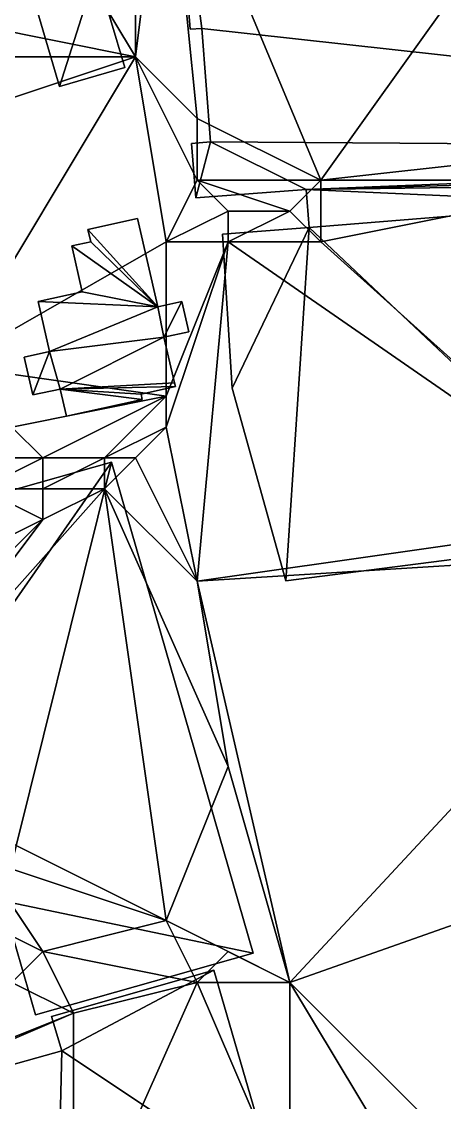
# Model space of a CAD drawing. Header units: metres. Extents: x -1103 to 901, y -902 to 905.
# Drawn here: x -7.4 to 20, y 220.2 to 290.3 of the extents above; entities that cross this region are included whole.
import ezdxf

# ---------------------------------------------------------------- set-up
doc = ezdxf.new("R2010")
doc.units = ezdxf.units.M
for name, color, linetype in [('OSM_BUILDING_FOOTPRINTS', 7, 'CONTINUOUS'), ('OSM_BUILDING_ROOFS', 1, 'CONTINUOUS'), ('OSM_BUILDING_WALLS', 8, 'CONTINUOUS'), ('OSM_TERRAIN', 3, 'CONTINUOUS')]:
    doc.layers.add(name, color=color, linetype=linetype)

msp = doc.modelspace()

# ---------------------------------------------------------------- linework, layer by layer
at = {"layer": 'OSM_BUILDING_FOOTPRINTS'}
msp.add_polyline3d([(32.432, 256.956, 13.073), (9.738, 254.025, 13.073), (6.256, 266.511, 13.073), (5.648, 276.508, 13.073), (11.253, 276.939, 13.073), (11.065, 279.405, 13.073), (3.902, 278.864, 13.073), (3.626, 282.391, 13.073), (4.864, 282.48, 13.073), (4.3, 289.845, 13.073), (3.537, 289.79, 13.073), (2.41, 304.421, 13.073)], dxfattribs=at)
for points in [[(-6.754, 292.333, 15.947), (-2.542, 293.561, 15.947), (-0.696, 287.302, 15.947), (-4.908, 286.074, 15.947), (-6.754, 292.333, 15.947)], [(1.448, 271.786, 15.348), (3.007, 272.129, 15.348), (3.449, 270.182, 15.348), (1.846, 269.817, 15.348), (2.52, 266.865, 15.348), (2.531, 266.865, 15.348), (2.587, 266.632, 15.348), (0.365, 266.135, 15.348), (0.442, 265.792, 15.348), (-4.466, 264.697, 15.348), (-4.875, 266.466, 15.348), (-6.643, 266.079, 15.348), (-7.207, 268.534, 15.348), (-5.56, 268.899, 15.348), (-6.29, 272.129, 15.348), (-3.438, 272.77, 15.348), (-4.112, 275.745, 15.348), (-2.896, 276.01, 15.348), (-3.084, 276.796, 15.348), (0.144, 277.514, 15.348), (1.448, 271.786, 15.348)], [(7.627, 229.883, 12.426), (-1.559, 261.722, 12.426), (-15.608, 257.741, 12.426), (-12.303, 246.284, 12.426), (-21.643, 243.696, 12.426), (-21.002, 241.407, 12.426), (-26.872, 239.781, 12.426), (-26.264, 237.636, 12.426), (-20.405, 239.25, 12.426), (-17.951, 230.547, 12.426), (-8.6, 233.278, 12.426), (-6.478, 225.902, 12.426), (7.627, 229.883, 12.426)], [(-8.699, 222.452, 12.138), (-5.085, 210.021, 12.138), (9.329, 214.157, 12.138), (5.074, 228.8, 12.138), (-5.427, 225.791, 12.138), (-4.775, 223.569, 12.138), (-8.699, 222.452, 12.138)]]:
    msp.add_polyline3d(points, close=True, dxfattribs=at)
at = {"layer": 'OSM_BUILDING_ROOFS'}
for points in [[(84.539, 287.589, 40.673), (101.33, 311.897, 40.673), (2.41, 304.421, 40.673)], [(2.41, 304.421, 40.673), (3.537, 289.79, 40.673), (4.3, 289.845, 40.673)], [(75.32, 281.993, 40.673), (84.539, 287.589, 40.673), (2.41, 304.421, 40.673)], [(75.32, 281.993, 40.673), (2.41, 304.421, 40.673), (4.3, 289.845, 40.673)], [(-2.542, 293.561, 25.947), (-6.754, 292.333, 25.947), (-4.908, 286.074, 25.947)], [(-2.542, 293.561, 25.947), (-4.908, 286.074, 25.947), (-0.696, 287.302, 25.947)], [(75.32, 281.993, 40.673), (4.3, 289.845, 40.673), (4.864, 282.48, 40.673)], [(4.864, 282.48, 40.673), (3.626, 282.391, 40.673), (3.902, 278.864, 40.673)], [(4.864, 282.48, 40.673), (3.902, 278.864, 40.673), (11.065, 279.405, 40.673)], [(75.32, 281.993, 40.673), (4.864, 282.48, 40.673), (11.065, 279.405, 40.673)], [(11.065, 279.405, 40.673), (58.895, 280.744, 40.673), (75.32, 281.993, 40.673)], [(11.065, 279.405, 40.673), (49.444, 279.925, 40.673), (58.895, 280.744, 40.673)], [(11.065, 279.405, 40.673), (30.785, 278.51, 40.673), (49.444, 279.925, 40.673)], [(11.065, 279.405, 40.673), (11.253, 276.939, 40.673), (30.785, 278.51, 40.673)], [(11.253, 276.939, 40.673), (32.432, 256.956, 40.673), (30.785, 278.51, 40.673)], [(1.448, 271.786, 25.348), (0.144, 277.514, 25.348), (-3.084, 276.796, 25.348)], [(1.448, 271.786, 25.348), (-3.084, 276.796, 25.348), (-2.896, 276.01, 25.348)], [(11.253, 276.939, 40.673), (5.648, 276.508, 40.673), (6.256, 266.511, 40.673)], [(11.253, 276.939, 40.673), (6.256, 266.511, 40.673), (9.738, 254.025, 40.673)], [(11.253, 276.939, 40.673), (9.738, 254.025, 40.673), (32.432, 256.956, 40.673)], [(1.448, 271.786, 25.348), (-2.896, 276.01, 25.348), (-4.112, 275.745, 25.348)], [(1.448, 271.786, 25.348), (-4.112, 275.745, 25.348), (-3.438, 272.77, 25.348)], [(1.448, 271.786, 25.348), (-3.438, 272.77, 25.348), (-6.29, 272.129, 25.348)], [(1.448, 271.786, 25.348), (-6.29, 272.129, 25.348), (-5.56, 268.899, 25.348)], [(1.846, 269.817, 25.348), (3.007, 272.129, 25.348), (1.448, 271.786, 25.348)], [(1.846, 269.817, 25.348), (3.449, 270.182, 25.348), (3.007, 272.129, 25.348)], [(1.846, 269.817, 25.348), (1.448, 271.786, 25.348), (-5.56, 268.899, 25.348)], [(1.846, 269.817, 25.348), (-5.56, 268.899, 25.348), (-4.875, 266.466, 25.348)], [(-4.875, 266.466, 25.348), (2.52, 266.865, 25.348), (1.846, 269.817, 25.348)], [(-5.56, 268.899, 25.348), (-7.207, 268.534, 25.348), (-6.643, 266.079, 25.348)], [(-5.56, 268.899, 25.348), (-6.643, 266.079, 25.348), (-4.875, 266.466, 25.348)], [(-4.875, 266.466, 25.348), (2.587, 266.632, 25.348), (2.531, 266.865, 25.348)], [(-4.875, 266.466, 25.348), (2.531, 266.865, 25.348), (2.52, 266.865, 25.348)], [(-4.875, 266.466, 25.348), (0.365, 266.135, 25.348), (2.587, 266.632, 25.348)], [(-4.875, 266.466, 25.348), (-4.466, 264.697, 25.348), (0.442, 265.792, 25.348)], [(-4.875, 266.466, 25.348), (0.442, 265.792, 25.348), (0.365, 266.135, 25.348)], [(-1.559, 261.722, 22.426), (-15.608, 257.741, 22.426), (-12.303, 246.284, 22.426)], [(-8.6, 233.278, 22.426), (-1.559, 261.722, 22.426), (-12.303, 246.284, 22.426)], [(-8.6, 233.278, 22.426), (7.627, 229.883, 22.426), (-1.559, 261.722, 22.426)], [(-8.6, 233.278, 22.426), (-6.478, 225.902, 22.426), (7.627, 229.883, 22.426)], [(-4.775, 223.569, 22.138), (5.074, 228.8, 22.138), (-5.427, 225.791, 22.138)], [(-4.775, 223.569, 22.138), (9.329, 214.157, 22.138), (5.074, 228.8, 22.138)], [(-4.775, 223.569, 22.138), (-8.699, 222.452, 22.138), (-5.085, 210.021, 22.138)], [(-4.775, 223.569, 22.138), (-5.085, 210.021, 22.138), (9.329, 214.157, 22.138)]]:
    msp.add_3dface(points, dxfattribs=at)
at = {"layer": 'OSM_BUILDING_WALLS'}
for points in [[(2.41, 304.421, 13.073), (3.537, 289.79, 13.073), (3.537, 289.79, 40.673)], [(2.41, 304.421, 13.073), (3.537, 289.79, 40.673), (2.41, 304.421, 40.673)], [(-0.696, 287.302, 15.947), (-2.542, 293.561, 15.947), (-2.542, 293.561, 25.947)], [(-0.696, 287.302, 15.947), (-2.542, 293.561, 25.947), (-0.696, 287.302, 25.947)], [(-6.754, 292.333, 15.947), (-4.908, 286.074, 15.947), (-4.908, 286.074, 25.947)], [(-6.754, 292.333, 15.947), (-4.908, 286.074, 25.947), (-6.754, 292.333, 25.947)], [(3.537, 289.79, 13.073), (4.3, 289.845, 13.073), (4.3, 289.845, 40.673)], [(3.537, 289.79, 13.073), (4.3, 289.845, 40.673), (3.537, 289.79, 40.673)], [(4.3, 289.845, 13.073), (4.864, 282.48, 13.073), (4.864, 282.48, 40.673)], [(4.3, 289.845, 13.073), (4.864, 282.48, 40.673), (4.3, 289.845, 40.673)], [(-4.908, 286.074, 15.947), (-0.696, 287.302, 15.947), (-0.696, 287.302, 25.947)], [(-4.908, 286.074, 15.947), (-0.696, 287.302, 25.947), (-4.908, 286.074, 25.947)], [(4.864, 282.48, 13.073), (3.626, 282.391, 13.073), (3.626, 282.391, 40.673)], [(4.864, 282.48, 13.073), (3.626, 282.391, 40.673), (4.864, 282.48, 40.673)], [(3.626, 282.391, 13.073), (3.902, 278.864, 13.073), (3.902, 278.864, 40.673)], [(3.626, 282.391, 13.073), (3.902, 278.864, 40.673), (3.626, 282.391, 40.673)], [(3.902, 278.864, 13.073), (11.065, 279.405, 13.073), (11.065, 279.405, 40.673)], [(3.902, 278.864, 13.073), (11.065, 279.405, 40.673), (3.902, 278.864, 40.673)], [(11.065, 279.405, 13.073), (11.253, 276.939, 13.073), (11.253, 276.939, 40.673)], [(11.065, 279.405, 13.073), (11.253, 276.939, 40.673), (11.065, 279.405, 40.673)], [(0.144, 277.514, 15.348), (-3.084, 276.796, 15.348), (-3.084, 276.796, 25.348)], [(0.144, 277.514, 15.348), (-3.084, 276.796, 25.348), (0.144, 277.514, 25.348)], [(1.448, 271.786, 15.348), (0.144, 277.514, 15.348), (0.144, 277.514, 25.348)], [(1.448, 271.786, 15.348), (0.144, 277.514, 25.348), (1.448, 271.786, 25.348)], [(-3.084, 276.796, 15.348), (-2.896, 276.01, 15.348), (-2.896, 276.01, 25.348)], [(-3.084, 276.796, 15.348), (-2.896, 276.01, 25.348), (-3.084, 276.796, 25.348)], [(11.253, 276.939, 13.073), (5.648, 276.508, 13.073), (5.648, 276.508, 40.673)], [(11.253, 276.939, 13.073), (5.648, 276.508, 40.673), (11.253, 276.939, 40.673)], [(5.648, 276.508, 13.073), (6.256, 266.511, 13.073), (6.256, 266.511, 40.673)], [(5.648, 276.508, 13.073), (6.256, 266.511, 40.673), (5.648, 276.508, 40.673)], [(-2.896, 276.01, 15.348), (-4.112, 275.745, 15.348), (-4.112, 275.745, 25.348)], [(-2.896, 276.01, 15.348), (-4.112, 275.745, 25.348), (-2.896, 276.01, 25.348)], [(-4.112, 275.745, 15.348), (-3.438, 272.77, 15.348), (-3.438, 272.77, 25.348)], [(-4.112, 275.745, 15.348), (-3.438, 272.77, 25.348), (-4.112, 275.745, 25.348)], [(-3.438, 272.77, 15.348), (-6.29, 272.129, 15.348), (-6.29, 272.129, 25.348)], [(-3.438, 272.77, 15.348), (-6.29, 272.129, 25.348), (-3.438, 272.77, 25.348)], [(-6.29, 272.129, 15.348), (-5.56, 268.899, 15.348), (-5.56, 268.899, 25.348)], [(-6.29, 272.129, 15.348), (-5.56, 268.899, 25.348), (-6.29, 272.129, 25.348)], [(3.007, 272.129, 15.348), (1.448, 271.786, 15.348), (1.448, 271.786, 25.348)], [(3.007, 272.129, 15.348), (1.448, 271.786, 25.348), (3.007, 272.129, 25.348)], [(3.449, 270.182, 15.348), (3.007, 272.129, 15.348), (3.007, 272.129, 25.348)], [(3.449, 270.182, 15.348), (3.007, 272.129, 25.348), (3.449, 270.182, 25.348)], [(1.846, 269.817, 15.348), (3.449, 270.182, 15.348), (3.449, 270.182, 25.348)], [(1.846, 269.817, 15.348), (3.449, 270.182, 25.348), (1.846, 269.817, 25.348)], [(2.52, 266.865, 15.348), (1.846, 269.817, 15.348), (1.846, 269.817, 25.348)], [(2.52, 266.865, 15.348), (1.846, 269.817, 25.348), (2.52, 266.865, 25.348)], [(-5.56, 268.899, 15.348), (-7.207, 268.534, 15.348), (-7.207, 268.534, 25.348)], [(-5.56, 268.899, 15.348), (-7.207, 268.534, 25.348), (-5.56, 268.899, 25.348)], [(-7.207, 268.534, 15.348), (-6.643, 266.079, 15.348), (-6.643, 266.079, 25.348)], [(-7.207, 268.534, 15.348), (-6.643, 266.079, 25.348), (-7.207, 268.534, 25.348)], [(-6.643, 266.079, 15.348), (-4.875, 266.466, 15.348), (-4.875, 266.466, 25.348)], [(-6.643, 266.079, 15.348), (-4.875, 266.466, 25.348), (-6.643, 266.079, 25.348)], [(-4.875, 266.466, 15.348), (-4.466, 264.697, 15.348), (-4.466, 264.697, 25.348)], [(-4.875, 266.466, 15.348), (-4.466, 264.697, 25.348), (-4.875, 266.466, 25.348)], [(0.365, 266.135, 15.348), (2.587, 266.632, 15.348), (2.587, 266.632, 25.348)], [(0.365, 266.135, 15.348), (2.587, 266.632, 25.348), (0.365, 266.135, 25.348)], [(2.531, 266.865, 15.348), (2.52, 266.865, 15.348), (2.52, 266.865, 25.348)], [(2.531, 266.865, 15.348), (2.52, 266.865, 25.348), (2.531, 266.865, 25.348)], [(2.587, 266.632, 15.348), (2.531, 266.865, 15.348), (2.531, 266.865, 25.348)], [(2.587, 266.632, 15.348), (2.531, 266.865, 25.348), (2.587, 266.632, 25.348)], [(6.256, 266.511, 13.073), (9.738, 254.025, 13.073), (9.738, 254.025, 40.673)], [(6.256, 266.511, 13.073), (9.738, 254.025, 40.673), (6.256, 266.511, 40.673)], [(-4.466, 264.697, 15.348), (0.442, 265.792, 15.348), (0.442, 265.792, 25.348)], [(-4.466, 264.697, 15.348), (0.442, 265.792, 25.348), (-4.466, 264.697, 25.348)], [(0.442, 265.792, 15.348), (0.365, 266.135, 15.348), (0.365, 266.135, 25.348)], [(0.442, 265.792, 15.348), (0.365, 266.135, 25.348), (0.442, 265.792, 25.348)], [(-1.559, 261.722, 12.426), (-15.608, 257.741, 12.426), (-15.608, 257.741, 22.426)], [(-1.559, 261.722, 12.426), (-15.608, 257.741, 22.426), (-1.559, 261.722, 22.426)], [(7.627, 229.883, 12.426), (-1.559, 261.722, 12.426), (-1.559, 261.722, 22.426)], [(7.627, 229.883, 12.426), (-1.559, 261.722, 22.426), (7.627, 229.883, 22.426)], [(9.738, 254.025, 13.073), (32.432, 256.956, 13.073), (32.432, 256.956, 40.673)], [(9.738, 254.025, 13.073), (32.432, 256.956, 40.673), (9.738, 254.025, 40.673)], [(-8.6, 233.278, 12.426), (-6.478, 225.902, 12.426), (-6.478, 225.902, 22.426)], [(-8.6, 233.278, 12.426), (-6.478, 225.902, 22.426), (-8.6, 233.278, 22.426)], [(-6.478, 225.902, 12.426), (7.627, 229.883, 12.426), (7.627, 229.883, 22.426)], [(-6.478, 225.902, 12.426), (7.627, 229.883, 22.426), (-6.478, 225.902, 22.426)], [(5.074, 228.8, 12.138), (-5.427, 225.791, 12.138), (-5.427, 225.791, 22.138)], [(5.074, 228.8, 12.138), (-5.427, 225.791, 22.138), (5.074, 228.8, 22.138)], [(9.329, 214.157, 12.138), (5.074, 228.8, 12.138), (5.074, 228.8, 22.138)], [(9.329, 214.157, 12.138), (5.074, 228.8, 22.138), (9.329, 214.157, 22.138)], [(-5.427, 225.791, 12.138), (-4.775, 223.569, 12.138), (-4.775, 223.569, 22.138)], [(-5.427, 225.791, 12.138), (-4.775, 223.569, 22.138), (-5.427, 225.791, 22.138)], [(-4.775, 223.569, 12.138), (-8.699, 222.452, 12.138), (-8.699, 222.452, 22.138)], [(-4.775, 223.569, 12.138), (-8.699, 222.452, 22.138), (-4.775, 223.569, 22.138)], [(-8.699, 222.452, 12.138), (-5.085, 210.021, 12.138), (-5.085, 210.021, 22.138)], [(-8.699, 222.452, 12.138), (-5.085, 210.021, 22.138), (-8.699, 222.452, 22.138)]]:
    msp.add_3dface(points, dxfattribs=at)
at = {"layer": 'OSM_TERRAIN'}
for points in [[(0, 288, 17.988), (0, 308, 17.263), (-6, 298, 17.379)], [(0, 288, 17.988), (2, 304, 16.784), (0, 308, 17.263)], [(2, 304, 16.784), (12, 280, 16.696), (32, 308, 16.743)], [(12, 280, 16.696), (84, 288, 16.696), (32, 308, 16.743)], [(0, 288, 17.988), (4, 284, 16.939), (2, 304, 16.784)], [(4, 284, 16.939), (12, 280, 16.696), (2, 304, 16.784)], [(-10, 290, 18), (-6, 298, 17.379), (-10, 294, 17.433)], [(-10, 290, 18), (0, 288, 17.988), (-6, 298, 17.379)], [(-18, 288, 17.984), (0, 288, 17.988), (-10, 290, 18)], [(-24, 280, 18), (-12, 268, 17.778), (0, 288, 17.988)], [(-24, 280, 18), (0, 288, 17.988), (-18, 288, 17.984)], [(-12, 268, 17.778), (2, 276, 17.647), (0, 288, 17.988)], [(2, 276, 17.647), (4, 280, 16.696), (0, 288, 17.988)], [(4, 280, 16.696), (4, 284, 16.939), (0, 288, 17.988)], [(32, 280, 16.696), (84, 288, 16.696), (12, 280, 16.696)], [(4, 284, 16.939), (4, 280, 16.696), (12, 280, 16.696)], [(2, 276, 17.647), (6, 278, 17.024), (4, 280, 16.696)], [(6, 278, 17.024), (10, 278, 17.068), (4, 280, 16.696)], [(10, 278, 17.068), (12, 280, 16.696), (4, 280, 16.696)], [(10, 278, 17.068), (12, 276, 16.696), (12, 280, 16.696)], [(32, 258, 16.696), (32, 280, 16.696), (12, 276, 16.696)], [(12, 276, 16.696), (32, 280, 16.696), (12, 280, 16.696)], [(2, 276, 17.647), (6, 276, 16.696), (6, 278, 17.024)], [(6, 276, 16.696), (10, 278, 17.068), (6, 278, 17.024)], [(6, 276, 16.696), (12, 276, 16.696), (10, 278, 17.068)], [(2, 266, 17.683), (2, 276, 17.647), (-12, 268, 17.778)], [(2, 266, 17.683), (2, 264, 17.516), (6, 276, 16.696)], [(2, 264, 17.516), (4, 254, 16.62), (6, 276, 16.696)], [(2, 266, 17.683), (6, 276, 16.696), (2, 276, 17.647)], [(4, 254, 16.62), (32, 258, 16.696), (6, 276, 16.696)], [(6, 276, 16.696), (32, 258, 16.696), (12, 276, 16.696)], [(-8, 264, 17.339), (2, 266, 17.683), (-12, 268, 17.778)], [(-6, 262, 17.008), (2, 266, 17.683), (-8, 264, 17.339)], [(-6, 262, 17.008), (-2, 262, 16.222), (2, 266, 17.683)], [(-2, 262, 16.222), (2, 264, 17.516), (2, 266, 17.683)], [(-10, 262, 17.33), (-6, 262, 17.008), (-8, 264, 17.339)], [(-2, 262, 16.222), (0, 262, 16.446), (2, 264, 17.516)], [(4, 254, 16.62), (2, 264, 17.516), (0, 262, 16.446)], [(-10, 260, 17.156), (-6, 260, 15.8), (-6, 262, 17.008)], [(-10, 260, 17.156), (-6, 262, 17.008), (-10, 262, 17.33)], [(-6, 260, 15.8), (-2, 262, 16.222), (-6, 262, 17.008)], [(-6, 260, 15.8), (-2, 260, 15.676), (-2, 262, 16.222)], [(-2, 260, 15.676), (4, 254, 16.62), (0, 262, 16.446)], [(-2, 260, 15.676), (0, 262, 16.446), (-2, 262, 16.222)], [(-18, 242, 15.676), (2, 232, 15.65), (-2, 260, 15.676)], [(-18, 242, 15.676), (-2, 260, 15.676), (-6, 258, 15.676)], [(-14, 254, 15.676), (-6, 258, 15.676), (-10, 260, 17.156)], [(-6, 258, 15.676), (-6, 260, 15.8), (-10, 260, 17.156)], [(-6, 258, 15.676), (-2, 260, 15.676), (-6, 260, 15.8)], [(2, 232, 15.65), (6, 242, 15.92), (-2, 260, 15.676)], [(6, 242, 15.92), (4, 254, 16.62), (-2, 260, 15.676)], [(-16, 248, 15.982), (-18, 242, 15.676), (-6, 258, 15.676)], [(-16, 248, 15.982), (-6, 258, 15.676), (-14, 254, 15.676)], [(4, 254, 16.62), (36, 256, 16.942), (32, 258, 16.696)], [(10, 228, 15.32), (36, 256, 16.942), (4, 254, 16.62)], [(10, 228, 15.32), (44, 240, 16.116), (36, 256, 16.942)], [(6, 242, 15.92), (10, 228, 15.32), (4, 254, 16.62)], [(-18, 242, 15.676), (-10, 236, 15.676), (2, 232, 15.65)], [(2, 232, 15.65), (10, 228, 15.32), (6, 242, 15.92)], [(10, 228, 15.32), (20, 218, 15.192), (44, 240, 16.116)], [(20, 218, 15.192), (40, 226, 15.992), (44, 240, 16.116)], [(-10, 232, 14.646), (-6, 230, 15.52), (-10, 236, 15.676)], [(2, 232, 15.65), (-10, 236, 15.676), (-6, 230, 15.52)], [(-8, 228, 14.757), (-6, 230, 15.52), (-10, 232, 14.646)], [(4, 228, 14.278), (2, 232, 15.65), (-6, 230, 15.52)], [(4, 228, 14.278), (6, 230, 14.808), (2, 232, 15.65)], [(6, 230, 14.808), (10, 228, 15.32), (2, 232, 15.65)], [(-4, 226, 14.278), (-6, 230, 15.52), (-8, 228, 14.757)], [(-4, 226, 14.278), (4, 228, 14.278), (-6, 230, 15.52)], [(4, 228, 14.278), (10, 228, 15.32), (6, 230, 14.808)], [(-4, 226, 14.278), (-8, 228, 14.757), (-14, 222, 14.51)], [(-4, 210, 14.201), (4, 228, 14.278), (-4, 226, 14.278)], [(-4, 210, 14.201), (10, 214, 14.168), (4, 228, 14.278)], [(4, 228, 14.278), (10, 214, 14.168), (10, 228, 15.32)], [(10, 214, 14.168), (16, 218, 14.741), (10, 228, 15.32)], [(16, 218, 14.741), (20, 218, 15.192), (10, 228, 15.32)], [(-18, 220, 14.125), (-4, 210, 14.201), (-4, 226, 14.278)], [(-18, 220, 14.125), (-4, 226, 14.278), (-14, 222, 14.51)], [(20, 218, 15.192), (42, 206, 16.178), (40, 226, 15.992)]]:
    msp.add_3dface(points, dxfattribs=at)

doc.saveas('drawing.dxf')
